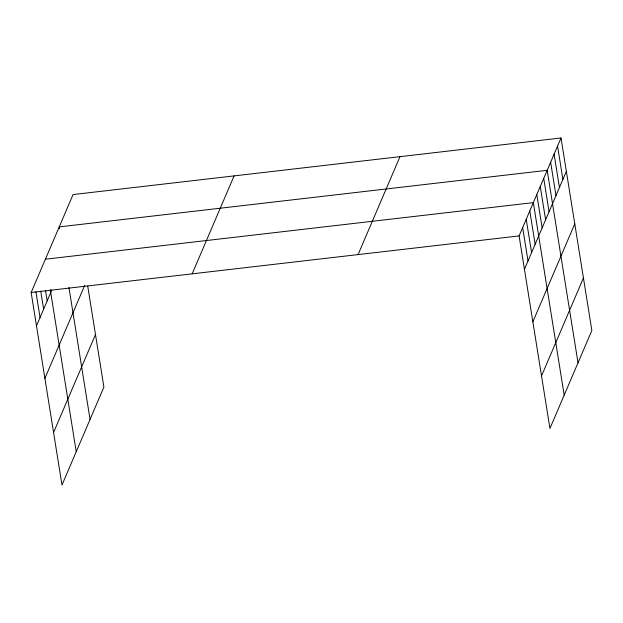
<?xml version="1.0" encoding="UTF-8"?>
<svg xmlns="http://www.w3.org/2000/svg" width="623" height="623" viewBox="0 0 623 623"><rect width="100%" height="100%" fill="white"/><g stroke="black" fill="none" stroke-linecap="round" stroke-linejoin="round"><path stroke-width="0.93" d="M87.711 286.043L103.901 387.078L61.981 485.013L31.15 292.506L73.062 194.571L561.019 137.987L591.85 330.494L549.938 428.429L519.099 235.922L561.019 137.987M36.492 325.86L51.779 290.139M44.903 378.379L84.744 285.287M53.57 432.494L95.483 334.551M192.172 273.84L234.084 175.896M358.077 254.597L399.989 156.661M524.441 269.276L566.354 171.333M532.86 321.795L574.772 223.859M541.527 375.91L583.44 277.967M45.401 259.207L533.35 202.623L564.189 395.13M31.15 292.506L519.099 235.922M557.562 146.062L562.896 179.416M554.096 154.146L559.438 187.492M550.639 162.229L555.981 195.575M578.019 362.812L547.181 170.305L59.232 226.889L59.535 228.797M543.723 178.388L549.065 211.734M540.266 186.464L545.608 219.818M536.808 194.547L542.15 227.893M529.791 210.948L535.134 244.302M526.225 219.273L531.567 252.626M522.666 227.597L528.008 260.951M68.927 287.437L90.062 419.396M50.284 289.703L76.232 451.714M45.502 290.404L47.177 300.886M40.721 291.105L43.618 309.21M35.932 291.805L40.051 317.535"/></g></svg>
